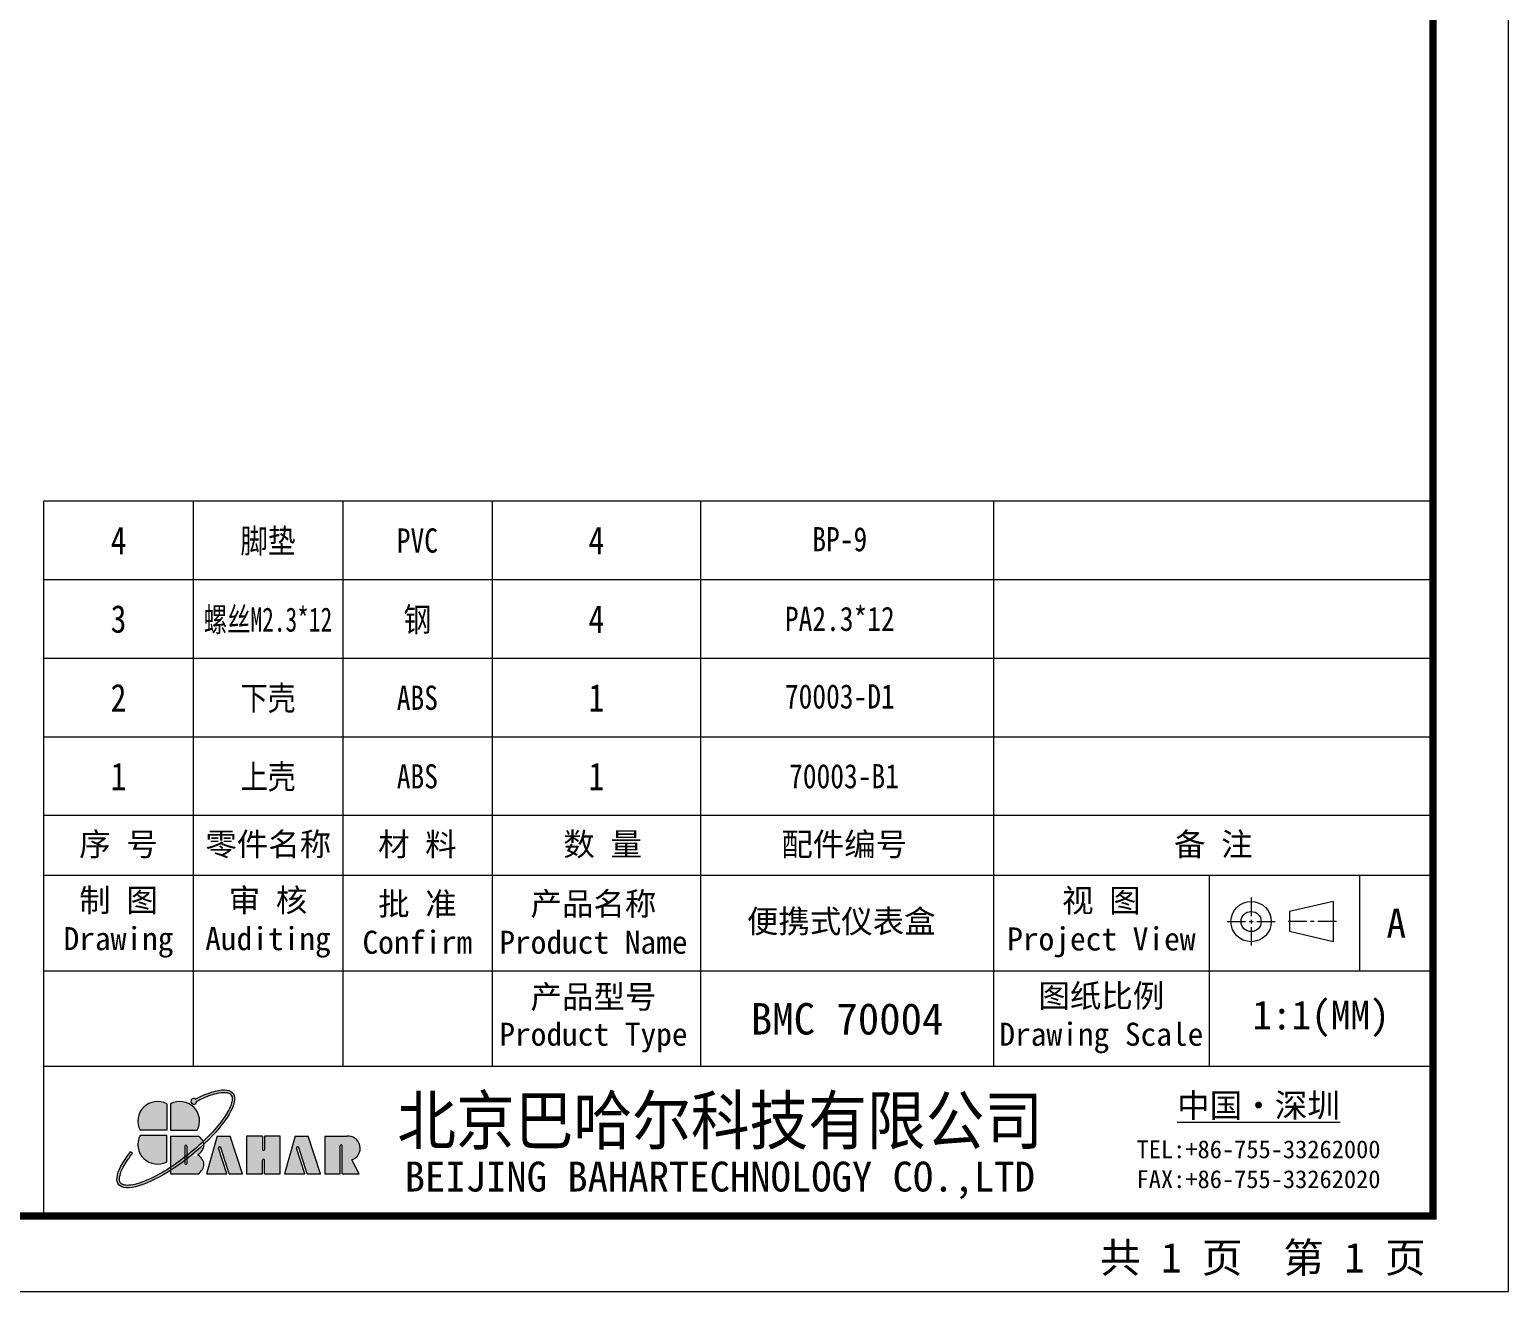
# Model space of a CAD drawing. Header units: millimetres. Extents: x 209 to 585, y 129 to 391.
# Drawn here: x 457.6 to 584.5, y 129.4 to 237.8 of the extents above; entities that cross this region are included whole.
import ezdxf
from ezdxf.enums import TextEntityAlignment as Align

# ---------------------------------------------------------------- set-up
doc = ezdxf.new("R2010")
doc.units = ezdxf.units.MM
doc.linetypes.add('CENTER', pattern=[50.8, 31.75, -6.35, 6.35, -6.35])
doc.layers.add('from', color=7, linetype='Continuous', lineweight=13)
doc.styles.add('FFS', font='SIMFANG.TTF', dxfattribs={"width": 0.9})
doc.styles.add('宋体', font='SimSun.ttf')
doc.styles.add('样式 1', font='SIMKAI.TTF')

msp = doc.modelspace()

# ---------------------------------------------------------------- hatches: boundary and pattern name
at = {"layer": 'from'}
h = msp.add_hatch(color=5, dxfattribs=at)
h.set_gradient(color1=(0, 0, 255), color2=(204, 204, 255), rotation=270, one_color=1, tint=0.9, name='HEMISPHERICAL')
edge = h.paths.add_edge_path()
edge.add_arc((471.657, 145.724), 0.242, 53.71062, 361.77764)
edge.add_spline(control_points=[(471.899, 145.732), (472.026, 145.797), (472.152, 145.859), (472.766, 146.148), (473.219, 146.314), (473.88, 146.473), (474.122, 146.501), (474.461, 146.49), (474.579, 146.465), (474.751, 146.394), (474.809, 146.35), (474.853, 146.295), (474.894, 146.244), (474.923, 146.181), (474.956, 146.015), (474.958, 145.911), (474.922, 145.666), (474.884, 145.525), (474.706, 145.05), (474.496, 144.669), (473.922, 143.843), (473.556, 143.398), (472.923, 142.722), (472.699, 142.496), (472.463, 142.271)], knot_values=[5.2944931, 5.2944931, 5.2944931, 5.2944931, 5.376277, 5.376277, 5.7027746, 5.7027746, 5.9392475, 5.9392475, 6.1160577, 6.1160577, 6.2831853, 6.2831853, 6.2831853, 6.442424, 6.442424, 6.6016628, 6.6016628, 6.7609015, 6.7609015, 7.0883681, 7.0883681, 7.4158348, 7.4158348, 7.5786031, 7.5786031, 7.5786031, 7.5786031], degree=3, periodic=0)
edge.add_ellipse((470.872, 141.92), major_axis=(1.657, 0.071), ratio=0.6717797, start_angle=362.49244, end_angle=374.72333, ccw=False)
edge.add_ellipse((470.114, 142.502), major_axis=(4.904, 3.926), ratio=0.3075492, start_angle=-75.30393, end_angle=56.66872)
edge = h.paths.add_edge_path()
edge.add_ellipse((470.114, 142.502), major_axis=(4.904, 3.926), ratio=0.3075492, start_angle=-233.44549, end_angle=-108.8635)
edge.add_line((469.671, 139.805), (469.671, 140.058))
edge.add_spline(control_points=[(469.671, 140.058), (469.171, 139.732), (468.677, 139.446), (467.61, 138.91), (467.055, 138.699), (466.339, 138.531), (466.111, 138.504), (465.776, 138.512), (465.655, 138.537), (465.489, 138.605), (465.434, 138.643), (465.35, 138.735), (465.319, 138.79), (465.279, 138.932), (465.27, 139.021), (465.286, 139.234), (465.311, 139.357), (465.442, 139.776), (465.608, 140.115), (465.999, 140.728), (466.181, 140.981), (466.389, 141.243)], knot_values=[8.1602279, 8.1602279, 8.1602279, 8.1602279, 8.46118, 8.46118, 8.851592, 8.851592, 9.0751916, 9.0751916, 9.2552808, 9.2552808, 9.4047948, 9.4047948, 9.5543089, 9.5543089, 9.703823, 9.703823, 9.853337, 9.853337, 10.159988, 10.159988, 10.3575695, 10.3575695, 10.3575695, 10.3575695], degree=3, periodic=0)
edge.add_line((466.389, 141.243), (466.223, 141.375))
edge = h.paths.add_edge_path()
edge.add_spline(control_points=[(470.901, 140.933), (470.643, 140.733), (470.38, 140.541), (469.969, 140.255), (469.82, 140.155), (469.671, 140.058)], knot_values=[7.9128983, 7.9128983, 7.9128983, 7.9128983, 8.070768, 8.070768, 8.1602279, 8.1602279, 8.1602279, 8.1602279], degree=3, periodic=0)
edge.add_line((469.671, 140.058), (469.671, 139.805))
edge.add_ellipse((470.114, 142.502), major_axis=(4.904, 3.926), ratio=0.3075492, start_angle=-108.8635, end_angle=-94.86485)
edge.add_line((470.901, 140.666), (470.901, 140.933))
edge = h.paths.add_edge_path()
edge.add_spline(control_points=[(472.463, 142.271), (472.225, 142.044), (471.975, 141.818), (471.505, 141.415), (471.288, 141.236), (471.066, 141.062)], knot_values=[7.5786031, 7.5786031, 7.5786031, 7.5786031, 7.7433014, 7.7433014, 7.8791585, 7.8791585, 7.8791585, 7.8791585], degree=3, periodic=0)
edge.add_line((471.066, 141.062), (471.066, 140.793))
edge.add_ellipse((470.114, 142.502), major_axis=(4.904, 3.926), ratio=0.3075492, start_angle=-92.96123, end_angle=-75.30393)
edge.add_ellipse((470.872, 141.92), major_axis=(1.657, 0.071), ratio=0.6717797, start_angle=362.49244, end_angle=374.72333)
edge = h.paths.add_edge_path()
edge.add_ellipse((470.114, 142.502), major_axis=(4.904, 3.926), ratio=0.3075492, start_angle=-94.86485, end_angle=-92.96123)
edge.add_line((471.066, 140.793), (471.066, 141.062))
edge.add_spline(control_points=[(471.066, 141.062), (471.012, 141.019), (470.956, 140.976), (470.901, 140.933)], knot_values=[7.8791585, 7.8791585, 7.8791585, 7.8791585, 7.9128983, 7.9128983, 7.9128983, 7.9128983], degree=3, periodic=0)
edge.add_line((470.901, 140.933), (470.901, 140.666))
h = msp.add_hatch(color=256, dxfattribs=at)
h.set_gradient(color1=(204, 51, 0), color2=(255, 140, 102), one_color=1, tint=0.7, name='HEMISPHERICAL')
h.paths.add_polyline_path([(469.343, 145.501, 0.7424509), (467.054, 143.235), (469.343, 143.235)])
h = msp.add_hatch(color=256, dxfattribs=at)
h.set_gradient(color1=(35, 39, 169), color2=(98, 103, 223), one_color=1, tint=0.63, name='HEMISPHERICAL')
h.paths.add_polyline_path([(469.671, 145.501), (469.671, 143.235), (471.96, 143.235, 0.7424509)])
h = msp.add_hatch(color=256, dxfattribs=at)
h.set_gradient(color1=(0, 127, 63), color2=(15, 255, 135), one_color=1, tint=0.53, name='INVCURVED')
h.paths.add_polyline_path([(469.343, 142.797), (467.054, 142.797, 0.7424509), (469.343, 140.531)])
h = msp.add_hatch(color=7, dxfattribs=at)
h.paths.add_polyline_path([(484.99, 142.744), (482.91, 142.744), (482.91, 139.499), (484.236, 139.499), (484.236, 141.902, -1), (484.401, 141.902), (484.401, 139.499), (485.86, 139.499), (485.232, 140.703, 0.8094298)])
h.paths.add_polyline_path([(481.399, 139.499), (482.53, 139.499), (481.49, 142.745), (480.349, 142.745), (479.438, 139.499), (481.196, 139.499), (480.488, 141.7, -1), (480.672, 141.759)])
h.paths.add_polyline_path([(479.067, 142.745), (477.737, 142.745), (477.737, 141.576, -1), (477.571, 141.576), (477.571, 142.745), (476.196, 142.745), (476.196, 139.499), (477.571, 139.499), (477.571, 140.677, -1), (477.737, 140.677), (477.737, 139.499), (479.067, 139.499)])
h.paths.add_polyline_path([(474.795, 142.745), (473.653, 142.745), (472.743, 139.499), (474.501, 139.499), (473.793, 141.7, -1), (473.977, 141.759), (474.704, 139.499), (475.834, 139.499)])
edge = h.paths.add_edge_path()
edge.add_line((471.066, 140.793), (471.066, 140.383))
edge.add_arc((470.984, 140.383), 0.0826, -180, 0, ccw=False)
edge.add_line((470.901, 140.383), (470.901, 140.666))
edge.add_ellipse((470.114, 142.502), major_axis=(4.904, 3.926), ratio=0.3075492, start_angle=-108.8635, end_angle=-94.86485, ccw=False)
edge.add_line((469.671, 139.805), (469.671, 139.499))
edge.add_line((469.671, 139.499), (472.028, 139.499))
edge.add_ellipse((470.872, 140.271), major_axis=(1.657, 0.071), ratio=0.6717797, start_angle=312.54488, end_angle=406.01563)
edge.add_ellipse((470.872, 141.92), major_axis=(1.657, 0.071), ratio=0.6717797, start_angle=310.68759, end_angle=362.49244)
edge.add_ellipse((470.114, 142.502), major_axis=(4.904, 3.926), ratio=0.3075492, start_angle=-92.96123, end_angle=-75.30393, ccw=False)
edge = h.paths.add_edge_path()
edge.add_line((469.671, 142.745), (469.671, 140.058))
edge.add_spline(control_points=[(469.671, 140.058), (469.82, 140.155), (469.969, 140.255), (470.38, 140.541), (470.643, 140.733), (470.901, 140.933)], knot_values=[7.9128983, 7.9128983, 7.9128983, 7.9128983, 8.0023582, 8.0023582, 8.1602279, 8.1602279, 8.1602279, 8.1602279], degree=3, periodic=0)
edge.add_line((470.901, 140.933), (470.901, 141.874))
edge.add_arc((470.984, 141.874), 0.0826, 0, 180, ccw=False)
edge.add_line((471.066, 141.874), (471.066, 141.062))
edge.add_spline(control_points=[(471.066, 141.062), (471.288, 141.236), (471.505, 141.415), (471.975, 141.818), (472.225, 142.044), (472.463, 142.271)], knot_values=[7.5786031, 7.5786031, 7.5786031, 7.5786031, 7.7144602, 7.7144602, 7.8791585, 7.8791585, 7.8791585, 7.8791585], degree=3, periodic=0)
edge.add_ellipse((470.872, 141.92), major_axis=(1.657, 0.071), ratio=0.6717797, start_angle=374.72333, end_angle=404.056)
edge.add_line((472.03, 142.745), (469.671, 142.745))

# ---------------------------------------------------------------- linework, layer by layer
for p, q in [((578.056, 211.319), (578.056, 135.876)), ((458.781, 170.262), (458.781, 197.272)), ((578.056, 197.272), (458.781, 197.272)), ((471.612, 197.272), (471.612, 170.262)), ((484.442, 197.272), (484.442, 170.262)), ((497.272, 197.272), (497.272, 170.262)), ((515.171, 197.272), (515.171, 170.262)), ((540.337, 197.272), (540.337, 170.262)), ((578.056, 190.519), (458.781, 190.519)), ((578.056, 183.767), (458.781, 183.767)), ((578.056, 177.014), (458.781, 177.014)), ((578.056, 170.262), (458.781, 170.262)), ((458.781, 135.876), (458.781, 170.262)), ((471.612, 170.262), (471.612, 148.706)), ((484.442, 170.262), (484.442, 148.706)), ((497.272, 170.262), (497.272, 148.706)), ((515.171, 170.262), (515.171, 148.706)), ((540.337, 170.262), (540.337, 148.706)), ((578.056, 165.129), (458.781, 165.129)), ((558.831, 165.129), (558.831, 148.706)), ((571.76, 165.129), (571.76, 156.918)), ((569.476, 162.894), (565.731, 162.029)), ((569.476, 162.894), (569.476, 159.435)), ((565.731, 162.029), (565.731, 160.3)), ((569.476, 159.435), (565.731, 160.3)), ((578.056, 156.918), (458.781, 156.918)), ((578.056, 148.706), (458.781, 148.706)), ((469.343, 145.501), (469.343, 143.235)), ((469.671, 145.501), (469.671, 143.235)), ((469.343, 143.235), (467.054, 143.235)), ((469.343, 142.797), (467.054, 142.797)), ((469.343, 140.531), (469.343, 142.797)), ((469.671, 143.235), (471.96, 143.235)), ((469.671, 142.745), (469.671, 139.499)), ((469.671, 142.745), (472.03, 142.745)), ((473.653, 142.745), (472.743, 139.499)), ((473.653, 142.745), (474.795, 142.745)), ((475.834, 139.499), (474.795, 142.745)), ((476.196, 142.745), (476.196, 139.499)), ((477.571, 142.745), (476.196, 142.745)), ((477.571, 142.745), (477.571, 141.576)), ((479.067, 142.745), (477.737, 142.745)), ((477.737, 142.745), (477.737, 141.576)), ((479.067, 139.499), (479.067, 142.745)), ((480.349, 142.745), (479.438, 139.499)), ((480.349, 142.745), (481.49, 142.745)), ((482.53, 139.499), (481.49, 142.745)), ((482.91, 142.744), (482.91, 139.499)), ((482.91, 142.744), (484.797, 142.744)), ((466.389, 141.243), (466.223, 141.375)), ((470.901, 141.874), (470.901, 140.383)), ((471.066, 141.874), (471.066, 140.383)), ((474.501, 139.499), (473.793, 141.7)), ((474.704, 139.499), (473.977, 141.759)), ((481.196, 139.499), (480.488, 141.7)), ((481.399, 139.499), (480.672, 141.759)), ((484.236, 139.499), (484.236, 141.902)), ((484.401, 139.499), (484.401, 141.902)), ((477.571, 139.499), (477.571, 140.677)), ((477.737, 139.499), (477.737, 140.677)), ((485.86, 139.499), (485.232, 140.703)), ((469.671, 139.499), (472.028, 139.499)), ((472.743, 139.499), (474.501, 139.499)), ((474.704, 139.499), (475.834, 139.499)), ((476.196, 139.499), (477.571, 139.499)), ((477.737, 139.499), (479.067, 139.499)), ((479.438, 139.499), (481.196, 139.499)), ((481.399, 139.499), (482.53, 139.499)), ((482.91, 139.499), (484.236, 139.499)), ((484.401, 139.499), (485.86, 139.499)), ((578.056, 135.876), (459.771, 135.876))]:
    msp.add_line(p, q, dxfattribs=at)
at = {"layer": 'from', "color": 1, "linetype": 'CENTER', "ltscale": 0.05}
for p, q in [((562.442, 163.224), (562.442, 159.105)), ((560.383, 161.165), (564.502, 161.165)), ((569.764, 161.165), (565.443, 161.165))]:
    msp.add_line(p, q, dxfattribs=at)
at = {"layer": 'from'}
msp.add_lwpolyline([(208.556, 129.396), (584.535, 129.396), (584.535, 390.668), (208.556, 390.668)], close=True, dxfattribs=at)
at = {"layer": 'from', "const_width": 0.648}
msp.add_lwpolyline([(215.035, 135.876), (215.035, 384.189), (578.056, 384.189), (578.056, 135.876), (215.035, 135.876)], dxfattribs=at)
at = {"layer": 'from'}
for radius in [1.729, 0.865]:
    msp.add_circle((562.442, 161.165), radius, dxfattribs=at)
for centre, radius, start, end in [((468.541, 144.022), 1.682, 61.52283, 207.89112), ((470.473, 144.022), 1.682, 332.10888, 118.47717), ((471.657, 145.724), 0.242, 53.71062, 1.77764), ((468.541, 142.01), 1.682, 152.10888, 298.47717), ((484.894, 141.698), 1.051, 288.77334, 95.2757), ((470.984, 141.874), 0.0826, 0, 180), ((473.885, 141.73), 0.0965, 17.82851, 197.82851), ((477.654, 141.576), 0.0826, 180, 0), ((480.58, 141.73), 0.0965, 17.82851, 197.82851), ((484.318, 141.902), 0.0826, 0, 180), ((470.984, 140.383), 0.0826, 180, 0), ((477.654, 140.677), 0.0826, 0, 180)]:
    msp.add_arc(centre, radius, start, end, dxfattribs=at)
at = {"layer": 'from', "extrusion": (0, 0, -1)}
msp.add_ellipse((470.114, 142.502), major_axis=(4.904, 3.926), ratio=0.3075492, start_param=5.2941295, end_param=10.3575777, dxfattribs=at)
at = {"layer": 'from'}
for centre, start_param, end_param in [((470.872, 141.92), 5.4225213, 7.0521076), ((470.872, 140.271), 5.4549372, 7.0863095)]:
    msp.add_ellipse(centre, major_axis=(1.657, 0.071), ratio=0.6717797, start_param=start_param, end_param=end_param, dxfattribs=at)
msp.add_open_spline([(471.899, 145.732), (472.026, 145.797), (472.152, 145.859), (472.766, 146.148), (473.219, 146.314), (473.88, 146.473), (474.122, 146.501), (474.461, 146.49), (474.579, 146.465), (474.751, 146.394), (474.809, 146.35), (474.853, 146.295), (474.894, 146.244), (474.923, 146.181), (474.956, 146.015), (474.958, 145.911), (474.922, 145.666), (474.884, 145.525), (474.706, 145.05), (474.496, 144.669), (473.922, 143.843), (473.556, 143.398), (472.71, 142.495), (472.23, 142.037), (471.206, 141.158), (470.662, 140.737), (469.468, 139.907), (468.816, 139.515), (467.61, 138.91), (467.055, 138.699), (466.339, 138.531), (466.111, 138.504), (465.776, 138.512), (465.655, 138.537), (465.489, 138.605), (465.434, 138.643), (465.35, 138.735), (465.319, 138.79), (465.279, 138.932), (465.27, 139.021), (465.286, 139.234), (465.311, 139.357), (465.442, 139.776), (465.608, 140.115), (465.999, 140.728), (466.181, 140.981), (466.389, 141.243)], degree=3, knots=[5.2944931, 5.2944931, 5.2944931, 5.2944931, 5.376277, 5.376277, 5.7027746, 5.7027746, 5.9392475, 5.9392475, 6.1160577, 6.1160577, 6.2831853, 6.2831853, 6.2831853, 6.442424, 6.442424, 6.6016628, 6.6016628, 6.7609015, 6.7609015, 7.0883681, 7.0883681, 7.4158348, 7.4158348, 7.7433014, 7.7433014, 8.070768, 8.070768, 8.46118, 8.46118, 8.851592, 8.851592, 9.0751916, 9.0751916, 9.2552808, 9.2552808, 9.4047948, 9.4047948, 9.5543089, 9.5543089, 9.703823, 9.703823, 9.853337, 9.853337, 10.159988, 10.159988, 10.3575695, 10.3575695, 10.3575695, 10.3575695], dxfattribs=at)

# ---------------------------------------------------------------- texts
at = {"layer": 'from', "style": '宋体'}
for s, height, width, p in [('4', 2.376, 0.833333, (465.196, 193.896)), ('脚垫', 2.079, 0.833333, (478.027, 193.896)), ('PVC', 2.079, 0.833333, (490.857, 193.896)), ('4', 2.376, 0.833333, (506.222, 193.896)), ('BP-9', 2.079, 0.833333, (527.126, 193.993)), ('3', 2.376, 0.833333, (465.196, 187.143)), ('螺丝M2.3*12', 2.079, 0.708333, (478.027, 187.143)), ('钢', 2.079, 0.833333, (490.857, 187.143)), ('4', 2.376, 0.833333, (506.222, 187.143)), ('PA2.3*12', 2.079, 0.833333, (527.126, 187.24)), ('下壳', 2.079, 0.833333, (478.027, 180.39)), ('2', 2.376, 0.833333, (465.196, 180.39)), ('ABS', 2.079, 0.833333, (490.857, 180.39)), ('1', 2.376, 0.833333, (506.222, 180.39)), ('70003-D1', 2.079, 0.833333, (527.126, 180.488)), ('1', 2.376, 0.833333, (465.196, 173.638)), ('上壳', 2.079, 0.833333, (478.027, 173.638)), ('ABS', 2.079, 0.833333, (490.857, 173.638)), ('1', 2.376, 0.833333, (506.222, 173.638)), ('70003-B1', 2.079, 0.833333, (527.489, 173.638))]:
    msp.add_text(s, height=height, dxfattribs=dict(at, width=width)).set_placement(p, align=Align.MIDDLE)
for s, height, p in [('便携式仪表盒', 1.98, (527.253, 161.187)), ('BMC 70004', 2.7, (527.754, 152.812))]:
    msp.add_text(s, height=height, dxfattribs=at).set_placement(p, align=Align.MIDDLE_CENTER)
at = {"layer": 'from', "attachment_point": 5, "style": '宋体'}
for s, insert, char_height in [('序 号', (465.196, 167.695), 1.98), ('{\\fSimSun|b0|i0|c134|p2;零件名称}', (478.057, 167.695), 1.98), ('材 料', (490.857, 167.695), 1.98), ('数 量', (506.762, 167.695), 1.98), ('{\\fSimSun|b0|i0|c134|p2;配件编号}', (527.507, 167.695), 1.98), ('备 注', (559.196, 167.695), 1.98), ('制 图\\PDrawing', (465.196, 161.024), 1.98), ('审 核\\PAuditing', (478.027, 161.024), 1.98), ('批 准\\PConfirm', (490.857, 161.024), 1.98), ('产品名称\\PProduct Name', (505.974, 161.024), 1.98), ('视 图\\PProject View', (549.584, 161.024), 1.98), ('{\\fSimSun|b0|i0|c134|p2;A}', (574.908, 161.024), 2.475), ('图纸比例\\PDrawing Scale', (549.584, 152.812), 1.98), ('1:1(MM)', (568.443, 152.812), 2.475), ('{\\fSimSun|b0|i0|c134|p2;\\H1.25x;共 1 页  第 1 页}', (563.453, 132.154), 2.05286)]:
    msp.add_mtext(s, dxfattribs=dict(at, insert=insert, char_height=char_height))
at = {"layer": 'from', "insert": (505.974, 152.812), "char_height": 1.98, "attachment_point": 5, "line_spacing_factor": 0.975, "style": '宋体'}
msp.add_mtext('产品型号\\PProduct Type', dxfattribs=at)
at = {"layer": 'from', "color": 3, "insert": (516.856, 143.857), "char_height": 4.10573, "attachment_point": 5, "style": 'FFS'}
msp.add_mtext('{\\fSimSun|b0|i0|c134|p2;\\C7;北京巴哈尔科技有限公司}', dxfattribs=at)
at = {"layer": 'from', "attachment_point": 5}
for s, insert, char_height in [('{\\fSimSun|b0|i0|c134|p2;\\L中国\\fSimSun|b0|i0|c134|p0;·深圳}', (563.079, 145.261), 2.05286), ('{\\fSimSun|b0|i0|c134|p2;TEL:+86-755-33262000\\PFAX:+86-755-33262020}', (563.079, 140.311), 1.53965)]:
    msp.add_mtext(s, dxfattribs=dict(at, insert=insert, char_height=char_height))
at = {"layer": 'from', "insert": (489.765, 140.545), "char_height": 2.56608, "width": 117.15053, "attachment_point": 1, "style": '样式 1'}
msp.add_mtext('BEIJING BAHARTECHNOLOGY CO.,LTD', dxfattribs=at)

doc.saveas('drawing.dxf')
